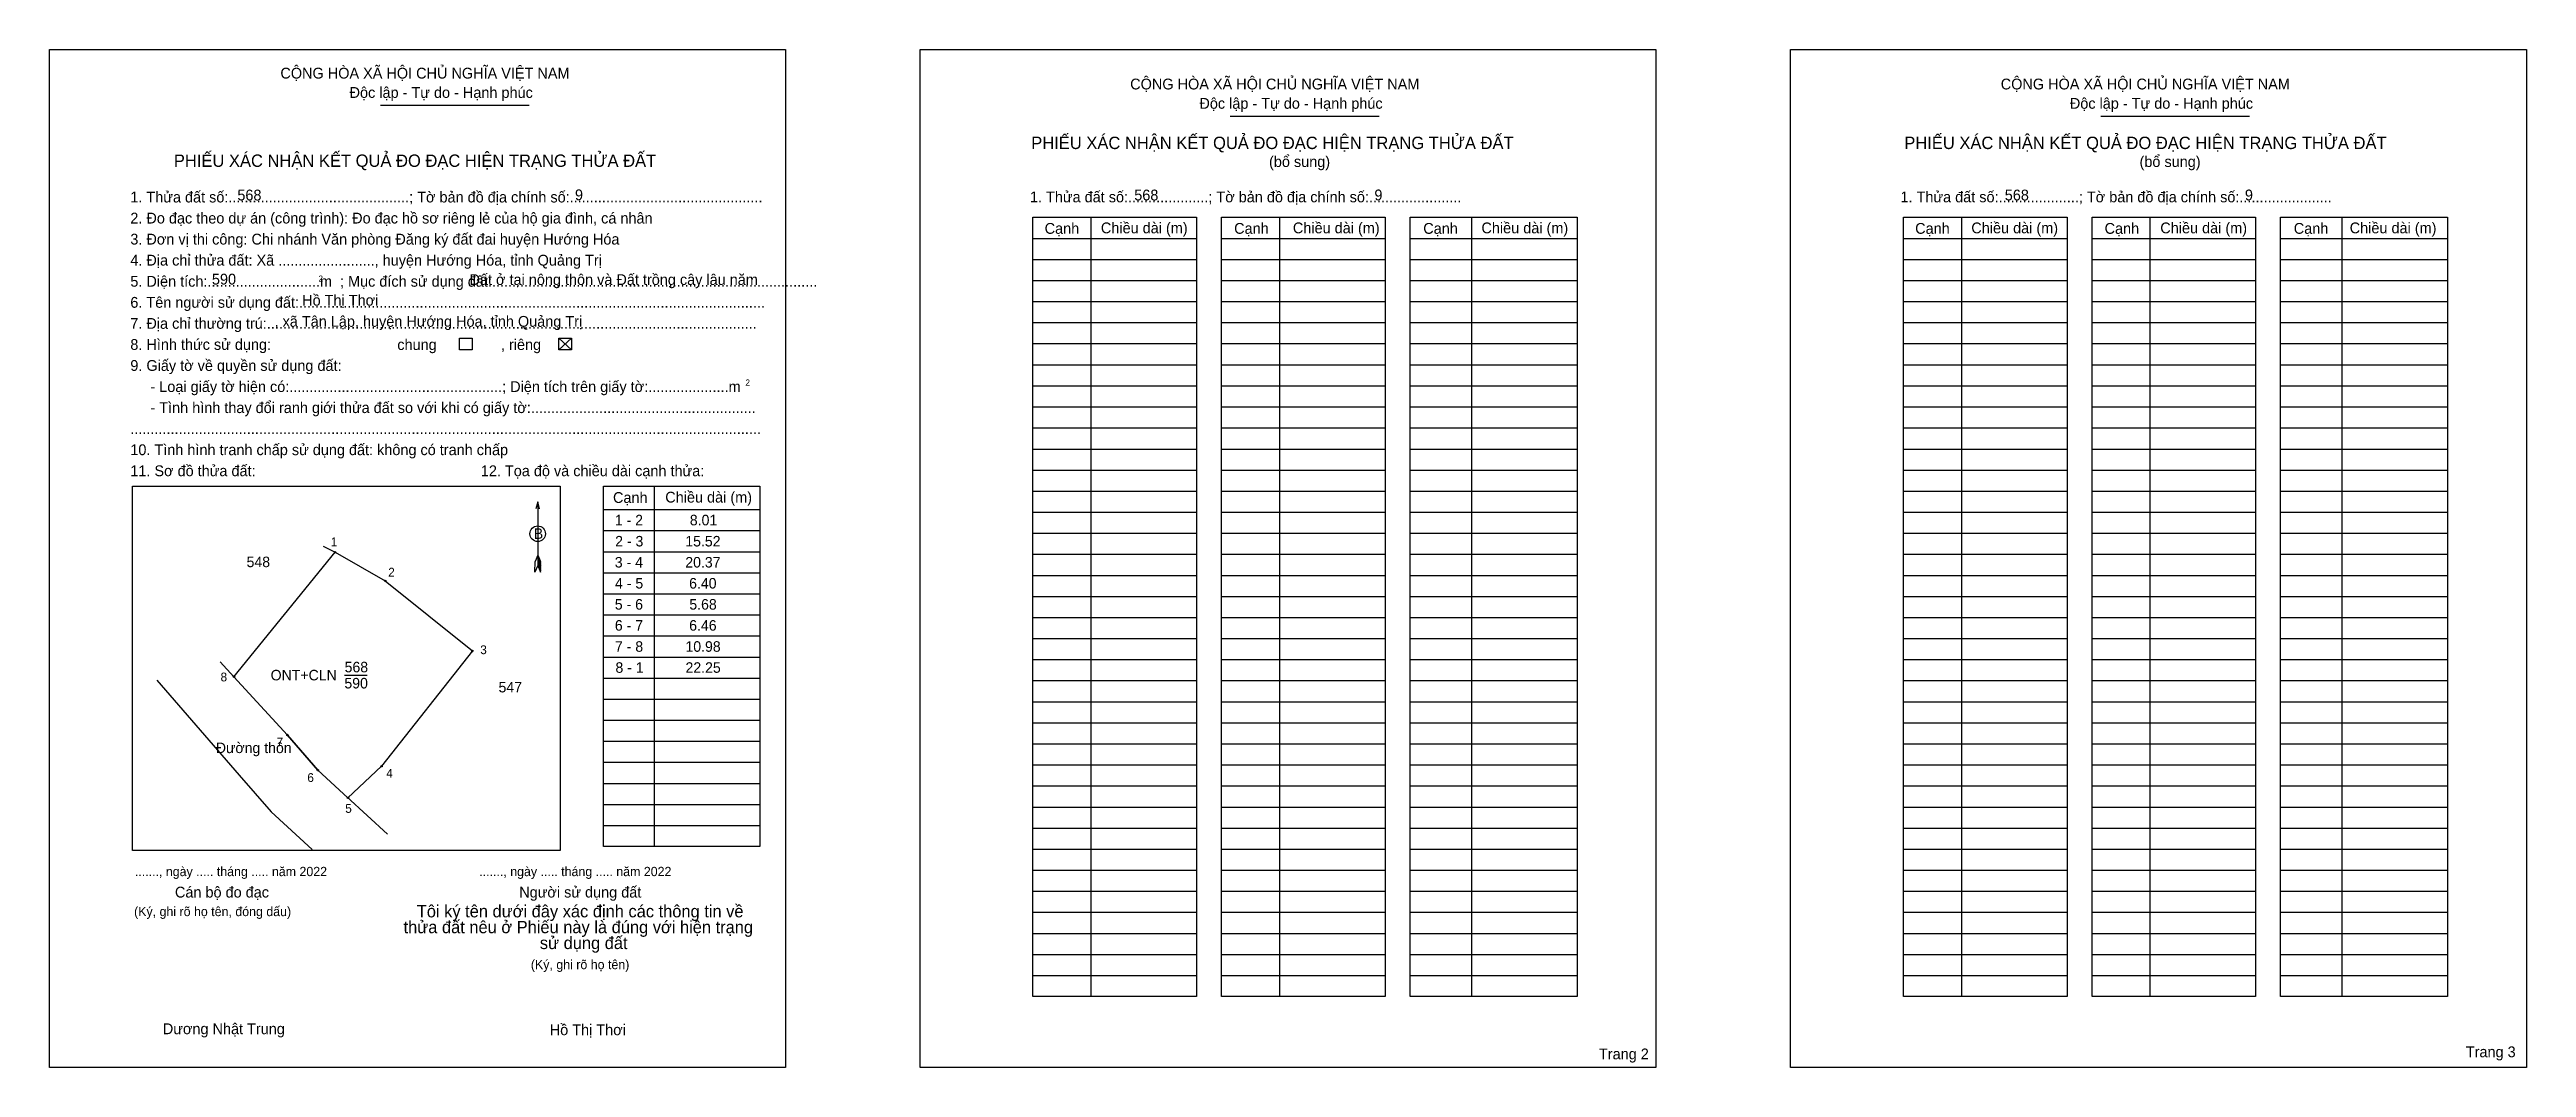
# Model space of a CAD drawing. Extents: x 545023 to 545366, y 1837007 to 1837148.
import ezdxf

# ---------------------------------------------------------------- set-up
doc = ezdxf.new("R2010")
doc.units = 0
for name, color, linetype in [('Level 1', 7, 'Continuous'), ('Level 10', 7, 'Continuous'), ('Level 11', 7, 'Continuous'), ('Level 13', 7, 'Continuous'), ('Level 2', 7, 'Continuous'), ('Level 25', 7, 'Continuous'), ('Level 48', 7, 'Continuous'), ('Level 50', 7, 'Continuous'), ('Level 52', 7, 'Continuous'), ('Level 55', 7, 'Continuous'), ('Level 6', 7, 'Continuous'), ('Level 9', 7, 'Continuous')]:
    doc.layers.add(name, color=color, linetype=linetype)

msp = doc.modelspace()

# ---------------------------------------------------------------- linework, layer by layer
at = {"layer": 'Level 1'}
for p, q in [((545022.5, 1837148.02), (545022.5, 1837148.02)), ((545143.28, 1837148.02), (545143.28, 1837148.02)), ((545068.41, 1837140.29), (545089.06, 1837140.29)), ((545186.32, 1837138.78), (545206.97, 1837138.78)), ((545307.1, 1837138.78), (545327.75, 1837138.78)), ((545166.99, 1837124.74), (545166.99, 1837016.62)), ((545193.15, 1837124.74), (545193.15, 1837016.62)), ((545219.8, 1837124.74), (545219.8, 1837016.62)), ((545287.76, 1837124.74), (545287.76, 1837016.62)), ((545313.92, 1837124.74), (545313.92, 1837016.62)), ((545340.57, 1837124.74), (545340.57, 1837016.62)), ((545158.95, 1837121.82), (545181.65, 1837121.82)), ((545185.11, 1837121.82), (545207.81, 1837121.82)), ((545211.27, 1837121.82), (545234.45, 1837121.82)), ((545279.73, 1837121.82), (545302.42, 1837121.82)), ((545305.89, 1837121.82), (545328.58, 1837121.82)), ((545332.05, 1837121.82), (545355.23, 1837121.82)), ((545158.95, 1837118.89), (545181.65, 1837118.89)), ((545185.11, 1837118.89), (545207.81, 1837118.89)), ((545211.27, 1837118.89), (545234.45, 1837118.89)), ((545279.73, 1837118.89), (545302.42, 1837118.89)), ((545305.89, 1837118.89), (545328.58, 1837118.89)), ((545332.05, 1837118.89), (545355.23, 1837118.89)), ((545158.95, 1837115.97), (545181.65, 1837115.97)), ((545185.11, 1837115.97), (545207.81, 1837115.97)), ((545211.27, 1837115.97), (545234.45, 1837115.97)), ((545279.73, 1837115.97), (545302.42, 1837115.97)), ((545305.89, 1837115.97), (545328.58, 1837115.97)), ((545332.05, 1837115.97), (545355.23, 1837115.97)), ((545158.95, 1837113.05), (545181.65, 1837113.05)), ((545185.11, 1837113.05), (545207.81, 1837113.05)), ((545211.27, 1837113.05), (545234.45, 1837113.05)), ((545279.73, 1837113.05), (545302.42, 1837113.05)), ((545305.89, 1837113.05), (545328.58, 1837113.05)), ((545332.05, 1837113.05), (545355.23, 1837113.05)), ((545093.16, 1837107.96), (545094.92, 1837106.33)), ((545093.16, 1837106.33), (545094.92, 1837107.96)), ((545158.95, 1837110.13), (545181.65, 1837110.13)), ((545185.11, 1837110.13), (545207.81, 1837110.13)), ((545211.27, 1837110.13), (545234.45, 1837110.13)), ((545279.73, 1837110.13), (545302.42, 1837110.13)), ((545305.89, 1837110.13), (545328.58, 1837110.13)), ((545332.05, 1837110.13), (545355.23, 1837110.13)), ((545158.95, 1837107.21), (545181.65, 1837107.21)), ((545158.95, 1837104.28), (545181.65, 1837104.28)), ((545185.11, 1837107.21), (545207.81, 1837107.21)), ((545185.11, 1837104.28), (545207.81, 1837104.28)), ((545211.27, 1837107.21), (545234.45, 1837107.21)), ((545211.27, 1837104.28), (545234.45, 1837104.28)), ((545279.73, 1837107.21), (545302.42, 1837107.21)), ((545279.73, 1837104.28), (545302.42, 1837104.28)), ((545305.89, 1837107.21), (545328.58, 1837107.21)), ((545305.89, 1837104.28), (545328.58, 1837104.28)), ((545332.05, 1837107.21), (545355.23, 1837107.21)), ((545332.05, 1837104.28), (545355.23, 1837104.28)), ((545158.95, 1837101.36), (545181.65, 1837101.36)), ((545185.11, 1837101.36), (545207.81, 1837101.36)), ((545211.27, 1837101.36), (545234.45, 1837101.36)), ((545279.73, 1837101.36), (545302.42, 1837101.36)), ((545305.89, 1837101.36), (545328.58, 1837101.36)), ((545332.05, 1837101.36), (545355.23, 1837101.36)), ((545158.95, 1837098.44), (545181.65, 1837098.44)), ((545185.11, 1837098.44), (545207.81, 1837098.44)), ((545211.27, 1837098.44), (545234.45, 1837098.44)), ((545279.73, 1837098.44), (545302.42, 1837098.44)), ((545305.89, 1837098.44), (545328.58, 1837098.44)), ((545332.05, 1837098.44), (545355.23, 1837098.44)), ((545158.95, 1837095.52), (545181.65, 1837095.52)), ((545185.11, 1837095.52), (545207.81, 1837095.52)), ((545211.27, 1837095.52), (545234.45, 1837095.52)), ((545279.73, 1837095.52), (545302.42, 1837095.52)), ((545305.89, 1837095.52), (545328.58, 1837095.52)), ((545332.05, 1837095.52), (545355.23, 1837095.52)), ((545158.95, 1837092.59), (545181.65, 1837092.59)), ((545185.11, 1837092.59), (545207.81, 1837092.59)), ((545211.27, 1837092.59), (545234.45, 1837092.59)), ((545279.73, 1837092.59), (545302.42, 1837092.59)), ((545305.89, 1837092.59), (545328.58, 1837092.59)), ((545332.05, 1837092.59), (545355.23, 1837092.59)), ((545034, 1837087.44), (545034, 1837087.44)), ((545106.37, 1837087.45), (545106.37, 1837037.43)), ((545158.95, 1837089.67), (545181.65, 1837089.67)), ((545158.95, 1837086.75), (545181.65, 1837086.75)), ((545185.11, 1837089.67), (545207.81, 1837089.67)), ((545185.11, 1837086.75), (545207.81, 1837086.75)), ((545211.27, 1837089.67), (545234.45, 1837089.67)), ((545211.27, 1837086.75), (545234.45, 1837086.75)), ((545279.73, 1837089.67), (545302.42, 1837089.67)), ((545279.73, 1837086.75), (545302.42, 1837086.75)), ((545305.89, 1837089.67), (545328.58, 1837089.67)), ((545305.89, 1837086.75), (545328.58, 1837086.75)), ((545332.05, 1837089.67), (545355.23, 1837089.67)), ((545332.05, 1837086.75), (545355.23, 1837086.75)), ((545090.23, 1837085.25), (545090.23, 1837076.41)), ((545099.36, 1837084.19), (545121.03, 1837084.19)), ((545158.95, 1837083.83), (545181.65, 1837083.83)), ((545185.11, 1837083.83), (545207.81, 1837083.83)), ((545211.27, 1837083.83), (545234.45, 1837083.83)), ((545279.73, 1837083.83), (545302.42, 1837083.83)), ((545305.89, 1837083.83), (545328.58, 1837083.83)), ((545332.05, 1837083.83), (545355.23, 1837083.83)), ((545099.36, 1837081.27), (545121.03, 1837081.27)), ((545158.95, 1837080.91), (545181.65, 1837080.91)), ((545185.11, 1837080.91), (545207.81, 1837080.91)), ((545211.27, 1837080.91), (545234.45, 1837080.91)), ((545279.73, 1837080.91), (545302.42, 1837080.91)), ((545305.89, 1837080.91), (545328.58, 1837080.91)), ((545332.05, 1837080.91), (545355.23, 1837080.91)), ((545089.84, 1837075.51), (545089.86, 1837076.97)), ((545090.23, 1837076.41), (545089.84, 1837075.51)), ((545090.23, 1837077.87), (545089.86, 1837076.97)), ((545090.23, 1837077.87), (545090.6, 1837076.97)), ((545090.23, 1837077.75), (545090.6, 1837076.84)), ((545090.23, 1837077.62), (545090.6, 1837076.71)), ((545090.23, 1837077.49), (545090.61, 1837076.58)), ((545090.23, 1837077.36), (545090.61, 1837076.45)), ((545090.23, 1837077.24), (545090.61, 1837076.32)), ((545090.23, 1837077.11), (545090.61, 1837076.19)), ((545090.23, 1837076.98), (545090.61, 1837076.06)), ((545090.23, 1837076.86), (545090.61, 1837075.93)), ((545090.23, 1837076.73), (545090.61, 1837075.79)), ((545090.23, 1837076.6), (545090.62, 1837075.67)), ((545090.23, 1837076.41), (545090.62, 1837075.51)), ((545090.62, 1837075.51), (545090.6, 1837076.97)), ((545099.36, 1837078.34), (545121.03, 1837078.34)), ((545158.95, 1837077.98), (545181.65, 1837077.98)), ((545185.11, 1837077.98), (545207.81, 1837077.98)), ((545211.27, 1837077.98), (545234.45, 1837077.98)), ((545279.73, 1837077.98), (545302.42, 1837077.98)), ((545305.89, 1837077.98), (545328.58, 1837077.98)), ((545332.05, 1837077.98), (545355.23, 1837077.98)), ((545099.36, 1837075.42), (545121.03, 1837075.42)), ((545158.95, 1837075.06), (545181.65, 1837075.06)), ((545185.11, 1837075.06), (545207.81, 1837075.06)), ((545211.27, 1837075.06), (545234.45, 1837075.06)), ((545279.73, 1837075.06), (545302.42, 1837075.06)), ((545305.89, 1837075.06), (545328.58, 1837075.06)), ((545332.05, 1837075.06), (545355.23, 1837075.06)), ((545099.36, 1837072.5), (545121.03, 1837072.5)), ((545099.36, 1837069.58), (545121.03, 1837069.58)), ((545158.95, 1837072.14), (545181.65, 1837072.14)), ((545185.11, 1837072.14), (545207.81, 1837072.14)), ((545211.27, 1837072.14), (545234.45, 1837072.14)), ((545279.73, 1837072.14), (545302.42, 1837072.14)), ((545305.89, 1837072.14), (545328.58, 1837072.14)), ((545332.05, 1837072.14), (545355.23, 1837072.14)), ((545099.36, 1837066.66), (545121.03, 1837066.66)), ((545158.95, 1837069.22), (545181.65, 1837069.22)), ((545158.95, 1837066.3), (545181.65, 1837066.3)), ((545185.11, 1837069.22), (545207.81, 1837069.22)), ((545185.11, 1837066.3), (545207.81, 1837066.3)), ((545211.27, 1837069.22), (545234.45, 1837069.22)), ((545211.27, 1837066.3), (545234.45, 1837066.3)), ((545279.73, 1837069.22), (545302.42, 1837069.22)), ((545279.73, 1837066.3), (545302.42, 1837066.3)), ((545305.89, 1837069.22), (545328.58, 1837069.22)), ((545305.89, 1837066.3), (545328.58, 1837066.3)), ((545332.05, 1837069.22), (545355.23, 1837069.22)), ((545332.05, 1837066.3), (545355.23, 1837066.3)), ((545099.36, 1837063.73), (545121.03, 1837063.73)), ((545158.95, 1837063.37), (545181.65, 1837063.37)), ((545185.11, 1837063.37), (545207.81, 1837063.37)), ((545211.27, 1837063.37), (545234.45, 1837063.37)), ((545279.73, 1837063.37), (545302.42, 1837063.37)), ((545305.89, 1837063.37), (545328.58, 1837063.37)), ((545332.05, 1837063.37), (545355.23, 1837063.37)), ((545099.36, 1837060.81), (545121.03, 1837060.81)), ((545158.95, 1837060.45), (545181.65, 1837060.45)), ((545185.11, 1837060.45), (545207.81, 1837060.45)), ((545211.27, 1837060.45), (545234.45, 1837060.45)), ((545279.73, 1837060.45), (545302.42, 1837060.45)), ((545305.89, 1837060.45), (545328.58, 1837060.45)), ((545332.05, 1837060.45), (545355.23, 1837060.45)), ((545099.36, 1837057.89), (545121.03, 1837057.89)), ((545158.95, 1837057.53), (545181.65, 1837057.53)), ((545185.11, 1837057.53), (545207.81, 1837057.53)), ((545211.27, 1837057.53), (545234.45, 1837057.53)), ((545279.73, 1837057.53), (545302.42, 1837057.53)), ((545305.89, 1837057.53), (545328.58, 1837057.53)), ((545332.05, 1837057.53), (545355.23, 1837057.53)), ((545099.36, 1837054.97), (545121.03, 1837054.97)), ((545158.95, 1837054.61), (545181.65, 1837054.61)), ((545185.11, 1837054.61), (545207.81, 1837054.61)), ((545211.27, 1837054.61), (545234.45, 1837054.61)), ((545279.73, 1837054.61), (545302.42, 1837054.61)), ((545305.89, 1837054.61), (545328.58, 1837054.61)), ((545332.05, 1837054.61), (545355.23, 1837054.61)), ((545099.36, 1837052.04), (545121.03, 1837052.04)), ((545099.36, 1837049.12), (545121.03, 1837049.12)), ((545158.95, 1837051.69), (545181.65, 1837051.69)), ((545185.11, 1837051.69), (545207.81, 1837051.69)), ((545211.27, 1837051.69), (545234.45, 1837051.69)), ((545279.73, 1837051.69), (545302.42, 1837051.69)), ((545305.89, 1837051.69), (545328.58, 1837051.69)), ((545332.05, 1837051.69), (545355.23, 1837051.69)), ((545099.36, 1837046.2), (545121.03, 1837046.2)), ((545158.95, 1837048.76), (545181.65, 1837048.76)), ((545158.95, 1837045.84), (545181.65, 1837045.84)), ((545185.11, 1837048.76), (545207.81, 1837048.76)), ((545185.11, 1837045.84), (545207.81, 1837045.84)), ((545211.27, 1837048.76), (545234.45, 1837048.76)), ((545211.27, 1837045.84), (545234.45, 1837045.84)), ((545279.73, 1837048.76), (545302.42, 1837048.76)), ((545279.73, 1837045.84), (545302.42, 1837045.84)), ((545305.89, 1837048.76), (545328.58, 1837048.76)), ((545305.89, 1837045.84), (545328.58, 1837045.84)), ((545332.05, 1837048.76), (545355.23, 1837048.76)), ((545332.05, 1837045.84), (545355.23, 1837045.84)), ((545099.36, 1837043.28), (545121.03, 1837043.28)), ((545158.95, 1837042.92), (545181.65, 1837042.92)), ((545185.11, 1837042.92), (545207.81, 1837042.92)), ((545211.27, 1837042.92), (545234.45, 1837042.92)), ((545279.73, 1837042.92), (545302.42, 1837042.92)), ((545305.89, 1837042.92), (545328.58, 1837042.92)), ((545332.05, 1837042.92), (545355.23, 1837042.92)), ((545099.36, 1837040.36), (545121.03, 1837040.36)), ((545158.95, 1837040), (545181.65, 1837040)), ((545185.11, 1837040), (545207.81, 1837040)), ((545211.27, 1837040), (545234.45, 1837040)), ((545279.73, 1837040), (545302.42, 1837040)), ((545305.89, 1837040), (545328.58, 1837040)), ((545332.05, 1837040), (545355.23, 1837040)), ((545093.35, 1837036.87), (545093.35, 1837036.87)), ((545158.95, 1837037.07), (545181.65, 1837037.07)), ((545185.11, 1837037.07), (545207.81, 1837037.07)), ((545211.27, 1837037.07), (545234.45, 1837037.07)), ((545279.73, 1837037.07), (545302.42, 1837037.07)), ((545305.89, 1837037.07), (545328.58, 1837037.07)), ((545332.05, 1837037.07), (545355.23, 1837037.07)), ((545158.95, 1837034.15), (545181.65, 1837034.15)), ((545185.11, 1837034.15), (545207.81, 1837034.15)), ((545211.27, 1837034.15), (545234.45, 1837034.15)), ((545279.73, 1837034.15), (545302.42, 1837034.15)), ((545305.89, 1837034.15), (545328.58, 1837034.15)), ((545332.05, 1837034.15), (545355.23, 1837034.15)), ((545158.95, 1837031.23), (545181.65, 1837031.23)), ((545158.95, 1837028.31), (545181.65, 1837028.31)), ((545185.11, 1837031.23), (545207.81, 1837031.23)), ((545185.11, 1837028.31), (545207.81, 1837028.31)), ((545211.27, 1837031.23), (545234.45, 1837031.23)), ((545211.27, 1837028.31), (545234.45, 1837028.31)), ((545279.73, 1837031.23), (545302.42, 1837031.23)), ((545279.73, 1837028.31), (545302.42, 1837028.31)), ((545305.89, 1837031.23), (545328.58, 1837031.23)), ((545305.89, 1837028.31), (545328.58, 1837028.31)), ((545332.05, 1837031.23), (545355.23, 1837031.23)), ((545332.05, 1837028.31), (545355.23, 1837028.31)), ((545158.95, 1837025.39), (545181.65, 1837025.39)), ((545185.11, 1837025.39), (545207.81, 1837025.39)), ((545211.27, 1837025.39), (545234.45, 1837025.39)), ((545279.73, 1837025.39), (545302.42, 1837025.39)), ((545305.89, 1837025.39), (545328.58, 1837025.39)), ((545332.05, 1837025.39), (545355.23, 1837025.39)), ((545158.95, 1837022.46), (545181.65, 1837022.46)), ((545185.11, 1837022.46), (545207.81, 1837022.46)), ((545211.27, 1837022.46), (545234.45, 1837022.46)), ((545279.73, 1837022.46), (545302.42, 1837022.46)), ((545305.89, 1837022.46), (545328.58, 1837022.46)), ((545332.05, 1837022.46), (545355.23, 1837022.46)), ((545158.95, 1837019.54), (545181.65, 1837019.54)), ((545185.11, 1837019.54), (545207.81, 1837019.54)), ((545211.27, 1837019.54), (545234.45, 1837019.54)), ((545279.73, 1837019.54), (545302.42, 1837019.54)), ((545305.89, 1837019.54), (545328.58, 1837019.54)), ((545332.05, 1837019.54), (545355.23, 1837019.54)), ((545124.62, 1837006.78), (545124.62, 1837006.78)), ((545245.39, 1837006.78), (545245.39, 1837006.78))]:
    msp.add_line(p, q, dxfattribs=at)
for points in [[(545158.95, 1837124.74), (545181.65, 1837124.74), (545181.65, 1837016.62), (545158.95, 1837016.62)], [(545185.11, 1837124.74), (545207.81, 1837124.74), (545207.81, 1837016.62), (545185.11, 1837016.62)], [(545211.27, 1837124.74), (545234.45, 1837124.74), (545234.45, 1837016.62), (545211.27, 1837016.62)], [(545279.73, 1837124.74), (545302.42, 1837124.74), (545302.42, 1837016.62), (545279.73, 1837016.62)], [(545305.89, 1837124.74), (545328.58, 1837124.74), (545328.58, 1837016.62), (545305.89, 1837016.62)], [(545332.05, 1837124.74), (545355.23, 1837124.74), (545355.23, 1837016.62), (545332.05, 1837016.62)], [(545034, 1837087.44), (545093.35, 1837087.44), (545093.35, 1837036.87), (545034, 1837036.87)], [(545099.36, 1837087.45), (545121.03, 1837087.45), (545121.03, 1837037.43), (545099.36, 1837037.43)]]:
    msp.add_lwpolyline(points, close=True, dxfattribs=at)
msp.add_lwpolyline([(545090.48, 1837084.31), (545090.23, 1837085.25), (545089.98, 1837084.31)], dxfattribs=at)
msp.add_circle((545090.23, 1837080.83), 1.08, dxfattribs=at)
at = {"layer": 'Level 10'}
msp.add_lwpolyline([(545068.56, 1837048.58), (545063.91, 1837044.18), (545059.73, 1837048.02), (545055.51, 1837052.91), (545048.09, 1837061), (545062.13, 1837078.27), (545069.08, 1837074.29), (545081.18, 1837064.57)], close=True, dxfattribs=at)
at = {"layer": 'Level 11'}
for centre in [(545062.13, 1837078.27), (545069.08, 1837074.29), (545081.18, 1837064.57), (545048.09, 1837061), (545055.51, 1837052.91), (545059.73, 1837048.02), (545068.56, 1837048.58), (545068.56, 1837048.58), (545063.91, 1837044.18)]:
    msp.add_circle(centre, 0.0974, dxfattribs=at)
at = {"layer": 'Level 2'}
for points in [[(545022.5, 1837148.02), (545124.61, 1837148.02), (545124.61, 1837006.78), (545022.5, 1837006.78)], [(545143.28, 1837148.02), (545245.39, 1837148.02), (545245.39, 1837006.78), (545143.28, 1837006.78)], [(545264.05, 1837148.02), (545366.16, 1837148.02), (545366.16, 1837006.78), (545264.05, 1837006.78)]]:
    msp.add_lwpolyline(points, close=True, dxfattribs=at)
at = {"layer": 'Level 25'}
for p, q in [((545055.51, 1837052.91), (545059.73, 1837048.02)), ((545059.73, 1837048.02), (545063.91, 1837044.18)), ((545063.91, 1837044.18), (545068.56, 1837048.58))]:
    msp.add_line(p, q, dxfattribs=at)
at = {"layer": 'Level 50'}
for points in [[(545079.36, 1837107.96), (545081.12, 1837107.96), (545081.12, 1837106.33), (545079.36, 1837106.33)], [(545093.16, 1837107.96), (545094.92, 1837107.96), (545094.92, 1837106.33), (545093.16, 1837106.33)]]:
    msp.add_lwpolyline(points, close=True, dxfattribs=at)
at = {"layer": 'Level 9'}
for p, q in [((545060.45, 1837079.12), (545062.13, 1837078.27)), ((545046.19, 1837063.08), (545048.09, 1837061)), ((545037.38, 1837060.54), (545048.8, 1837047.32)), ((545063.41, 1837061.22), (545066.58, 1837061.22)), ((545048.8, 1837047.32), (545053.26, 1837042.24)), ((545053.26, 1837042.24), (545058.95, 1837037.03)), ((545069.37, 1837039.16), (545063.76, 1837044.32))]:
    msp.add_line(p, q, dxfattribs=at)

# ---------------------------------------------------------------- texts
at = {"layer": 'Level 1'}
for s, height, p in [('CỘNG HÒA XÃ HỘI CHỦ NGHĨA VIỆT NAM', 1.4999, (545054.53, 1837143.99)), ('Độc lập - Tự do - Hạnh phúc', 1.4999, (545064.13, 1837141.31)), ('CỘNG HÒA XÃ HỘI CHỦ NGHĨA VIỆT NAM', 1.4999, (545172.44, 1837142.48)), ('CỘNG HÒA XÃ HỘI CHỦ NGHĨA VIỆT NAM', 1.4999, (545293.22, 1837142.48)), ('Độc lập - Tự do - Hạnh phúc', 1.4999, (545182.04, 1837139.8)), ('Độc lập - Tự do - Hạnh phúc', 1.4999, (545302.81, 1837139.8)), ('PHIẾU XÁC NHẬN KẾT QUẢ ĐO ĐẠC HIỆN TRẠNG THỬA ĐẤT', 1.7144, (545158.71, 1837134.21)), ('PHIẾU XÁC NHẬN KẾT QUẢ ĐO ĐẠC HIỆN TRẠNG THỬA ĐẤT', 1.7144, (545279.84, 1837134.21)), ('PHIẾU XÁC NHẬN KẾT QUẢ ĐO ĐẠC HIỆN TRẠNG THỬA ĐẤT', 1.7144, (545039.75, 1837131.74)), ('(bổ sung)', 1.5, (545191.7, 1837131.72)), ('(bổ sung)', 1.5, (545312.48, 1837131.72)), ('1. Thửa đất số:.............................................; Tờ bản đồ địa chính số:................................................', 1.49993, (545033.71, 1837126.8)), ('1. Thửa đất số:....................; Tờ bản đồ địa chính số:.......................', 1.4999, (545158.53, 1837126.82)), ('1. Thửa đất số:....................; Tờ bản đồ địa chính số:.......................', 1.4999, (545279.31, 1837126.82)), ('2. Đo đạc theo dự án (công trình): Đo đạc hồ sơ riêng lẻ của hộ gia đình, cá nhân', 1.4999, (545033.71, 1837123.88)), ('3. Đơn vị thi công: Chi nhánh Văn phòng Đăng ký đất đai huyện Hướng Hóa', 1.4999, (545033.71, 1837120.96)), ('Cạnh', 1.5, (545160.57, 1837122.45)), ('Chiều dài (m)', 1.4999, (545168.37, 1837122.52)), ('Cạnh', 1.5, (545186.86, 1837122.45)), ('Chiều dài (m)', 1.4999, (545195.01, 1837122.52)), ('Cạnh', 1.5, (545213.1, 1837122.45)), ('Chiều dài (m)', 1.4999, (545221.17, 1837122.52)), ('Cạnh', 1.5, (545281.35, 1837122.45)), ('Chiều dài (m)', 1.4999, (545289.14, 1837122.52)), ('Cạnh', 1.5, (545307.63, 1837122.45)), ('Chiều dài (m)', 1.4999, (545315.36, 1837122.52)), ('Cạnh', 1.5, (545333.88, 1837122.45)), ('Chiều dài (m)', 1.4999, (545341.64, 1837122.52)), ('4. Địa chỉ thửa đất: Xã ........................, huyện Hướng Hóa, tỉnh Quảng Trị', 1.4999, (545033.71, 1837118.04)), ('5. Diện tích:............................m  ; Mục đích sử dụng đất:.................................................................................', 1.49993, (545033.71, 1837115.11)), ('2', 0.857, (545059.81, 1837115.8)), ('6. Tên người sử dụng đất:....................................................................................................................', 1.49993, (545033.71, 1837112.19)), ('7. Địa chỉ thường trú:..........................................................................................................................', 1.49993, (545033.71, 1837109.27)), ('chung                , riêng', 1.4999, (545070.75, 1837106.33)), ('9. Giấy tờ về quyền sử dụng đất:', 1.4999, (545033.71, 1837103.43)), ('     - Loại giấy tờ hiện có:.....................................................; Diện tích trên giấy tờ:....................m', 1.49993, (545033.71, 1837100.5)), ('2', 0.857, (545119.05, 1837101.38)), ('     - Tình hình thay đổi ranh giới thửa đất so với khi có giấy tờ:........................................................', 1.49993, (545033.71, 1837097.58)), ('.............................................................................................................................................................', 1.49993, (545033.71, 1837094.66)), ('10. Tình hình tranh chấp sử dụng đất: không có tranh chấp', 1.4999, (545033.71, 1837091.74)), ('11. Sơ đồ thửa đất:', 1.4999, (545033.71, 1837088.82)), ('12. Tọa độ và chiều dài cạnh thửa:', 1.4999, (545082.34, 1837088.82)), ('Cạnh', 1.5, (545100.68, 1837085.11)), ('Chiều dài (m)', 1.4999, (545107.93, 1837085.16)), ('B', 1.46, (545089.69, 1837080.12)), ('......., ngày ..... tháng ..... năm 2022', 1.2857, (545034.34, 1837033.33)), ('Cán bộ đo đạc', 1.4999, (545039.9, 1837030.36)), ('......., ngày ..... tháng ..... năm 2022', 1.2857, (545082.12, 1837033.33)), ('Người sử dụng đất', 1.4999, (545087.67, 1837030.36)), ('(Ký, ghi rõ họ tên, đóng dấu)', 1.2857, (545034.23, 1837027.78)), ('Tôi ký tên dưới đây xác định các thông tin về', 1.7045, (545073.45, 1837027.61)), ('thửa đất nêu ở Phiếu này là đúng với hiện trạng', 1.7045, (545071.62, 1837025.41)), ('sử dụng đất', 1.7045, (545090.53, 1837023.21)), ('(Ký, ghi rõ họ tên)', 1.2857, (545089.28, 1837020.42)), ('Dương Nhật Trung', 1.4999, (545038.22, 1837011.4)), ('Trang 2', 1.5, (545237.48, 1837007.91)), ('Trang 3', 1.5, (545357.75, 1837008.2))]:
    msp.add_text(s, height=height, dxfattribs=at).set_placement(p)
at = {"layer": 'Level 13'}
for s, p in [('568', (545063.44, 1837061.61)), ('ONT+CLN', (545053.18, 1837060.49)), ('590', (545063.41, 1837059.37))]:
    msp.add_text(s, height=1.461, dxfattribs=at).set_placement(p)
at = {"layer": 'Level 48'}
msp.add_text('8. Hình thức sử dụng:', height=1.5, dxfattribs=at).set_placement((545033.71, 1837106.35))
at = {"layer": 'Level 52'}
for s, p in [('1 - 2', (545100.93, 1837082)), ('8.01', (545111.34, 1837082)), ('2 - 3', (545100.98, 1837079.07)), ('15.52', (545110.71, 1837079.07)), ('548', (545049.84, 1837076.2)), ('3 - 4', (545100.93, 1837076.15)), ('20.37', (545110.71, 1837076.15)), ('4 - 5', (545100.96, 1837073.23)), ('6.40', (545111.24, 1837073.23)), ('5 - 6', (545100.93, 1837070.31)), ('5.68', (545111.27, 1837070.31)), ('6 - 7', (545100.94, 1837067.39)), ('6.46', (545111.25, 1837067.39)), ('7 - 8', (545100.95, 1837064.46)), ('8 - 1', (545101.02, 1837061.54)), ('22.25', (545110.74, 1837061.54)), ('10.98', (545110.73, 1837064.46)), ('547', (545084.8, 1837058.82)), ('Đường thôn', (545045.57, 1837050.4))]:
    msp.add_text(s, height=1.461, dxfattribs=at).set_placement(p)
at = {"layer": 'Level 55'}
for s, p in [('1', (545062.12, 1837078.27)), ('2', (545069.06, 1837074.29)), ('3', (545081.17, 1837064.57)), ('8', (545048.08, 1837061)), ('7', (545055.49, 1837052.91)), ('6', (545059.71, 1837048.02)), ('4', (545068.54, 1837048.58)), ('5', (545063.9, 1837044.18))]:
    msp.add_text(s, height=0.0487, dxfattribs=at).set_placement(p)
at = {"layer": 'Level 6'}
for s, p in [('568', (545048.56, 1837127.08)), ('9', (545095.4, 1837127.11)), ('568', (545173, 1837127.08)), ('9', (545206.32, 1837127.09)), ('568', (545293.78, 1837127.08)), ('9', (545327.1, 1837127.09)), ('590', (545045.03, 1837115.41)), ('Hồ Thị Thơi', (545057.55, 1837112.48)), ('Đất ở tại nông thôn và Đất trồng cây lâu năm', (545080.77, 1837115.35)), (', xã Tân Lập, huyện Hướng Hóa, tỉnh Quảng Trị', (545053.72, 1837109.55)), ('Hồ Thị Thơi', (545091.9, 1837011.26))]:
    msp.add_text(s, height=1.5, dxfattribs=at).set_placement(p)
at = {"layer": 'Level 9'}
for s, p in [('1', (545061.52, 1837079.1)), ('2', (545069.49, 1837074.89)), ('3', (545082.26, 1837064.13)), ('8', (545046.23, 1837060.35)), ('7', (545054.01, 1837051.33)), ('6', (545058.27, 1837046.39)), ('4', (545069.22, 1837046.99)), ('5', (545063.53, 1837042.11))]:
    msp.add_text(s, height=1.22, dxfattribs=at).set_placement(p)

doc.saveas('drawing.dxf')
